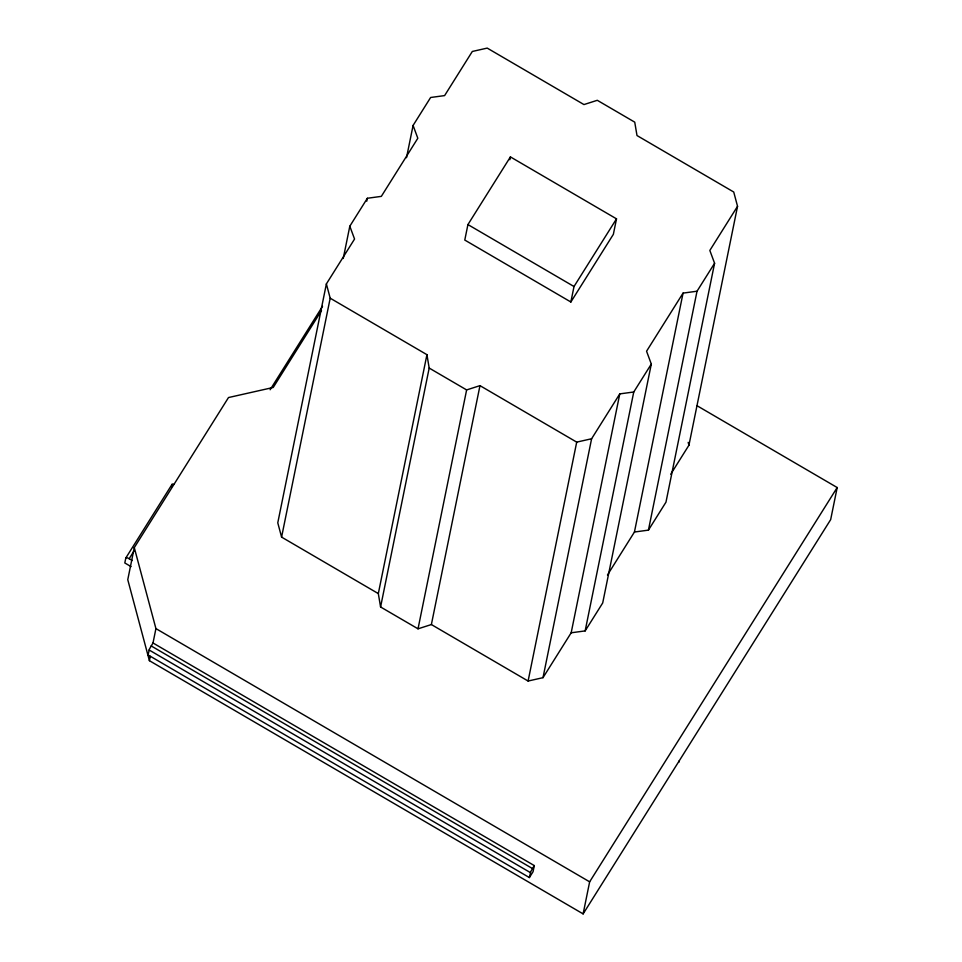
<?xml version="1.0" encoding="UTF-8"?>
<svg xmlns="http://www.w3.org/2000/svg" width="962" height="962" viewBox="0 0 962 962"><rect width="100%" height="100%" fill="white"/><g stroke="black" fill="none" stroke-linecap="round" stroke-linejoin="round"><path stroke-width="1.44" d="M173.761 484.379A3.632 1.058 32.1 0 0 172.006 484.427L125.818 557.984L124.807 562.962L131.048 566.606M321.5 310.546L273.208 387.47L228.499 397.546L134.283 547.606L127.766 579.689L149.399 660.678L583.128 913.9L830.663 519.624L837.193 487.542L697.053 405.736M171.501 486.916L172.006 484.427M153.006 642.977L149.447 649.025L148.064 654.954L529.377 877.56L533.068 871.68L534.307 865.596L153.006 642.977L155.928 628.607L134.283 547.606M149.399 660.678L150.288 656.324M413.083 125.445L417.821 138.263L381.337 196.368L367.364 198.268L349.807 226.214L354.557 239.033L326.383 283.91L277.777 522.823L281.589 537.109L378.319 593.59L380.579 606.974L418.025 628.823L431.373 624.554L528.102 681.036L543.001 677.669L571.175 632.792L619.781 393.891L633.754 391.991L651.31 364.045L646.56 351.226L683.056 293.109L697.029 291.221L714.586 263.263L709.836 250.445L737.541 206.313L733.729 192.015L637 135.546L634.74 122.162L597.294 100.301L583.958 104.569L487.217 48.1L472.318 51.467L444.612 95.599L430.627 97.487L413.083 125.445L406.517 157.684M281.589 537.109L330.194 298.196L326.383 283.91M343.254 258.465L349.807 226.214M366.762 201.19L367.364 198.268M378.319 593.59L426.936 354.677L330.194 298.196M380.579 606.974L429.184 368.061L426.936 354.677M467.929 224.579L464.778 240.055L570.863 301.996L613.359 234.331L616.51 218.843L510.413 156.902L467.929 224.579L574.013 286.52L570.863 301.996M509.848 159.716L510.413 156.902M418.025 628.823L466.63 389.923L479.978 385.642L576.707 442.123L591.606 438.756L619.781 393.891M431.373 624.554L479.978 385.642M528.102 681.036L576.707 442.123M543.001 677.669L591.606 438.756M529.377 877.56L530.747 871.644L534.307 865.596M571.175 632.792L585.149 630.904L633.754 391.991M651.31 364.045L602.705 602.958L585.149 630.904M607.479 574.975L634.439 532.022L683.056 293.109M634.439 532.022L648.424 530.134L697.029 291.221M714.586 263.263L665.969 502.176L648.424 530.134M583.128 913.9L589.646 881.829L837.193 487.542M670.73 474.23L688.936 445.226L737.541 206.313M678.932 762.181L679.184 760.894M125.818 557.984A3.632 1.058 32.1 0 1 129.161 558.694L133.946 551.094M270.13 389.754L322.535 306.301M574.013 286.52L616.51 218.843M429.184 368.061L466.63 389.923M129.161 558.694L132.287 560.521M155.928 628.607L589.646 881.829M151.154 645.923L532.455 868.542M149.086 649.975L530.387 872.594M688.179 442.364L688.936 445.226"/></g></svg>
